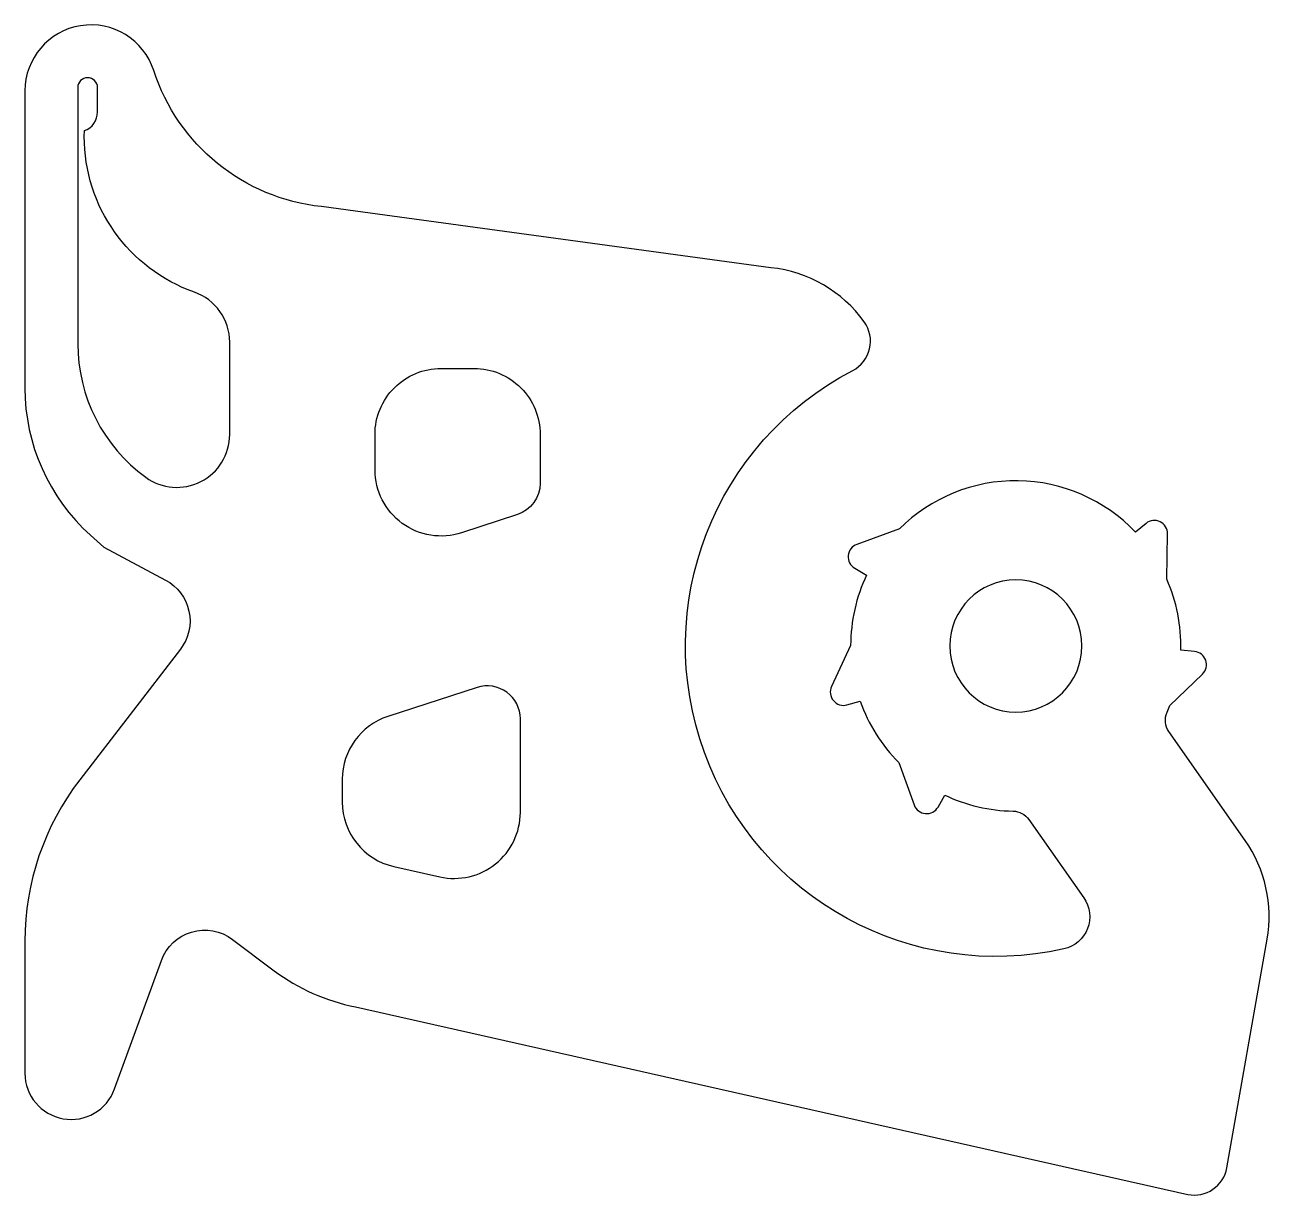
# Model space of a CAD drawing. Header units: millimetres. Extents: x -15 to 3.8, y -8.3 to 9.4.
import ezdxf

# ---------------------------------------------------------------- set-up
doc = ezdxf.new("R2010")
doc.units = ezdxf.units.MM

msp = doc.modelspace()

# ---------------------------------------------------------------- linework, layer by layer
for points in [[(-9.995, -5.462), (2.606, -8.302, 0.419372), (3.194, -7.898), (3.804, -4.439, 0.198999), (3.473, -2.944), (2.319, -1.297, -0.261873), (2.29, -1.004, 0.011088), (2.332, -0.902), (2.824, -0.426, 0.63707), (2.706, -0.083), (2.499, -0.062, 0.110722), (2.286, 1.011), (2.298, 1.696, 0.63707), (1.972, 1.855), (1.811, 1.724, 0.420735), (-1.763, 1.772), (-2.407, 1.538, 0.63707), (-2.438, 1.177), (-2.258, 1.073, 0.110722), (-2.5, 0.006), (-2.789, -0.614, 0.63707), (-2.556, -0.892), (-2.355, -0.838, 0.110722), (-1.772, -1.763), (-1.538, -2.407, 0.63707), (-1.177, -2.438), (-1.073, -2.258, 0.10706), (-0.042, -2.5, -0.240138), (0.198, -2.627), (1.028, -3.811, -0.533877), (0.728, -4.586, -0.878102), (-2.469, 4.169, 0.457165), (-2.294, 4.905, 0.213655), (-3.708, 5.725), (-9.995, 6.581), (-10.509, 6.65, -0.296362), (-13.049, 8.709, 0.854279), (-15, 8.4), (-15, 3.904, 0.212557), (-14.007, 1.675), (-13.806, 1.494), (-12.872, 0.998, -0.464358), (-12.645, -0.047), (-14.169, -2.027, 0.165535), (-15, -4.467), (-15, -6.466, 0.8391), (-13.642, -6.705), (-12.934, -4.761, -0.503783), (-11.856, -4.441), (-11.225, -4.915, 0.113695)], [(-13.171, 2.553, 0.612992), (-11.9, 3.2), (-11.9, 4.6, 0.317975), (-12.434, 5.354, -0.317975), (-14.102, 7.712), (-14.1, 7.8, 0.317837), (-13.9, 8.083), (-13.9, 8.45, 1), (-14.2, 8.45), (-14.2, 4.575, 0.239931), (-13.171, 2.553)], [(-8.2, 4.2, -0.414214), (-7.2, 3.2), (-7.2, 2.463, -0.32492), (-7.545, 1.988), (-8.391, 1.713, -0.509525), (-9.7, 2.664), (-9.7, 3.2, -0.414214), (-8.7, 4.2), (-8.2, 4.2)], [(-1, 0, 1), (1, 0, 1), (-1, 0)], [(-9.504, -1.067, 0.32492), (-10.195, -2.018), (-10.195, -2.362, 0.350678), (-9.415, -3.338), (-8.72, -3.494, 0.480738), (-7.5, -2.519), (-7.5, -1.104, 0.509525), (-8.155, -0.629), (-9.504, -1.067)]]:
    msp.add_lwpolyline(points, format="xyb", close=True)

doc.saveas('drawing.dxf')
